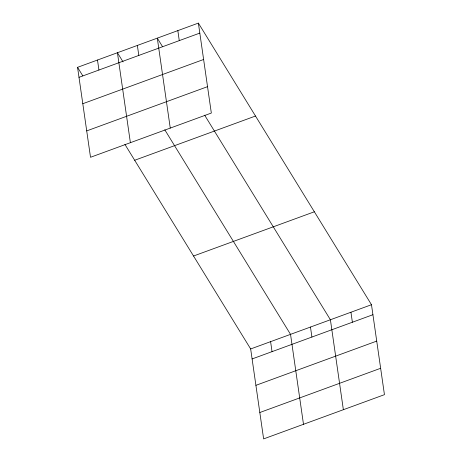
<?xml version="1.0" encoding="UTF-8"?>
<svg xmlns="http://www.w3.org/2000/svg" width="462" height="462" viewBox="0 0 462 462"><rect width="100%" height="100%" fill="white"/><g stroke="black" fill="none" stroke-linecap="round" stroke-linejoin="round"><path stroke-width="0.69" d="M198.377 23.1L211.336 113.051L90.517 157.282L77.558 67.331L198.377 23.1L371.483 304.718L384.442 394.669L263.623 438.9L250.664 348.949L124.913 144.369M78.996 77.327L199.815 33.097M82.802 103.713L203.615 59.483M86.717 130.896L207.536 86.665M134.685 160.262L255.498 116.031M193.538 256.012L314.356 211.787M250.664 348.949L371.483 304.718M252.102 358.945L372.921 314.714M255.908 385.331L376.721 341.1M259.823 412.514L380.642 368.283M162.56 46.697L157.299 38.138L170.259 128.09M204.649 115.177L330.405 319.756L343.364 409.707M123.065 61.908L117.429 52.732L130.388 142.683M164.778 129.77L290.534 334.355L303.494 424.307M77.558 67.331L82.819 75.889M350.941 312.237L352.385 322.233M310.47 327.056L311.908 337.052M270.599 341.649L272.037 351.646M177.835 30.619L179.273 40.616M137.364 45.438L138.802 55.434M97.494 60.031L98.932 70.028"/></g></svg>
